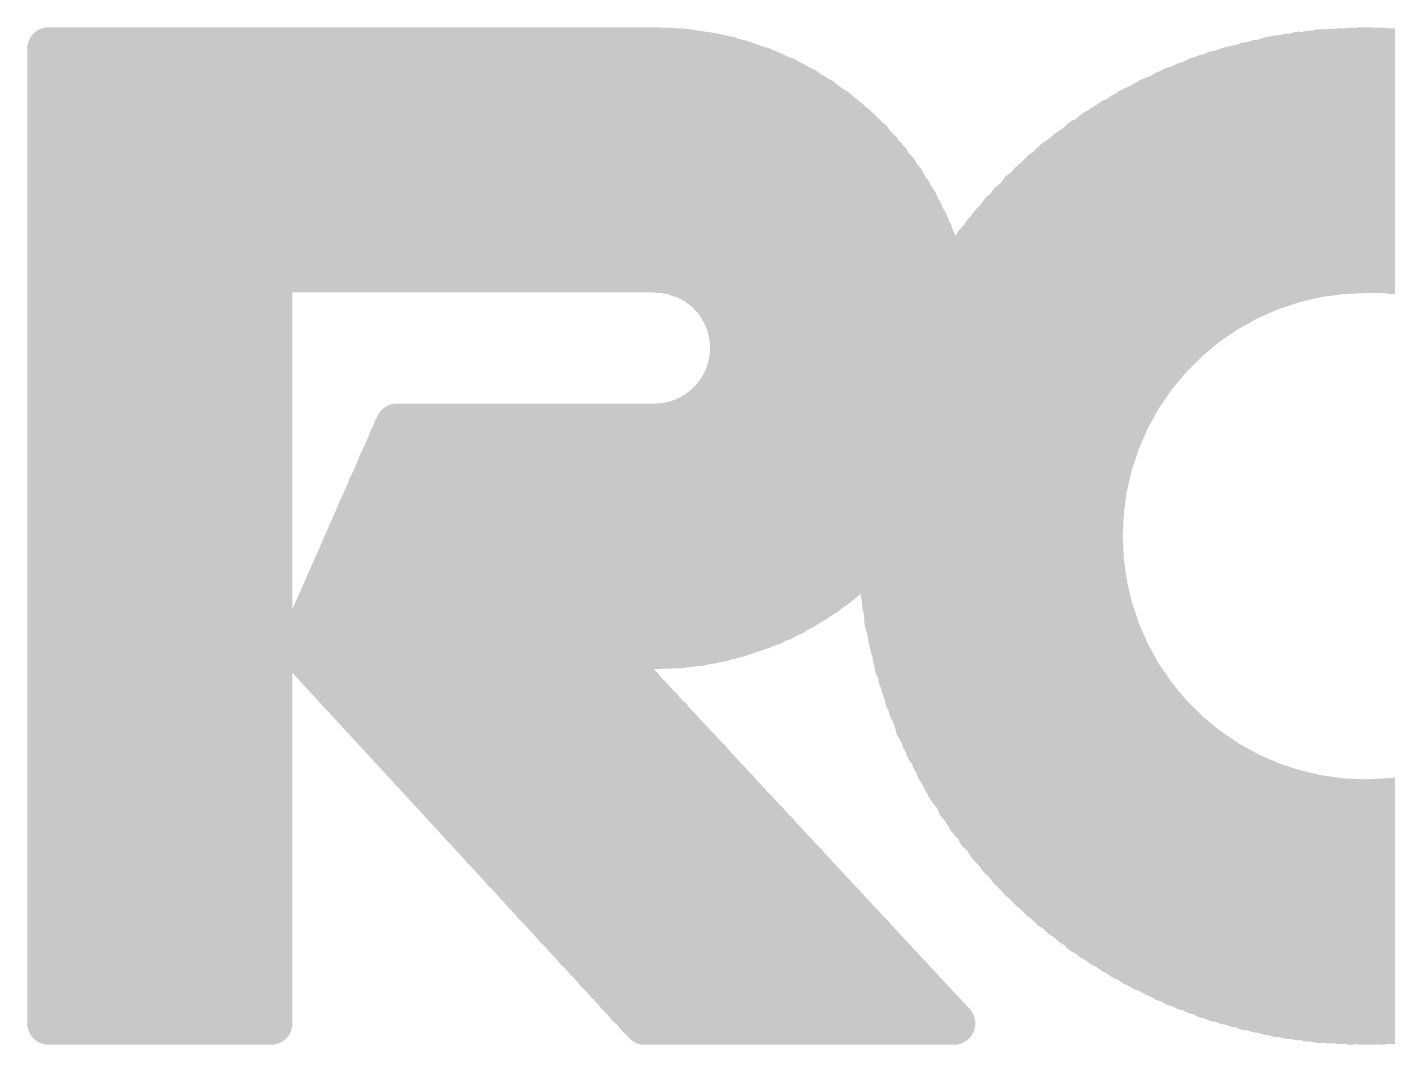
# Model space of a CAD drawing. Extents: x 98.7 to 144.1, y 93.1 to 144.1.
# Drawn here: x 107.484 to 109.077, y 130.409 to 131.601 of the extents above; entities that cross this region are included whole.
import ezdxf

# ---------------------------------------------------------------- set-up
doc = ezdxf.new("R2010")
doc.units = 0
doc.layers.get('0').update_dxf_attribs({"linetype": 'CONTINUOUS'})
doc.layers.add('SILK-TOP_PHO', color=9, linetype='CONTINUOUS')

# ---------------------------------------------------------------- blocks, each defined once
blk = doc.blocks.new('ROUND_117')
at = {"const_width": 0.02502}
blk.add_lwpolyline([(-0.01251, 0, 1), (0.01251, 0, 1)], format="xyb", close=True, dxfattribs=at)

msp = doc.modelspace()

# ---------------------------------------------------------------- linework, layer by layer
at = {"layer": 'SILK-TOP_PHO', "const_width": 0.050038}
for points in [[(107.508548, 131.57581), (108.218224, 131.57581)], [(107.508548, 131.57581), (107.508548, 130.433826)], [(107.508548, 131.565142), (108.304838, 131.565142)], [(107.521248, 131.57581), (107.521248, 130.433826)], [(107.533186, 131.57581), (107.533186, 130.433826)], [(107.545378, 131.57581), (107.545378, 130.433826)], [(107.55757, 131.57581), (107.55757, 130.433826)], [(107.569508, 131.57581), (107.569508, 130.433826)], [(107.5817, 131.57581), (107.5817, 130.433826)], [(107.593892, 131.57581), (107.593892, 130.433826)], [(107.60583, 131.57581), (107.60583, 130.433826)], [(107.618022, 131.57581), (107.618022, 130.433826)], [(107.630214, 131.57581), (107.630214, 130.433826)], [(107.642152, 131.57581), (107.642152, 130.433826)], [(107.654344, 131.57581), (107.654344, 130.433826)], [(107.666282, 131.57581), (107.666282, 130.433826)], [(107.678474, 131.57581), (107.678474, 130.433826)], [(107.690666, 131.57581), (107.690666, 130.433826)], [(107.702604, 131.57581), (107.702604, 130.433826)], [(107.714796, 131.57581), (107.714796, 130.433826)], [(107.726988, 131.57581), (107.726988, 130.433826)], [(107.738926, 131.57581), (107.738926, 130.433826)], [(107.751118, 131.57581), (107.751118, 130.433826)], [(107.76331, 131.57581), (107.76331, 130.433826)], [(107.775248, 131.57581), (107.775248, 131.315206)], [(107.78744, 131.57581), (107.78744, 131.315206)], [(107.799378, 131.57581), (107.799378, 131.315206)], [(107.81157, 131.57581), (107.81157, 131.315206)], [(107.823762, 131.57581), (107.823762, 131.315206)], [(107.8357, 131.57581), (107.8357, 131.315206)], [(107.847892, 131.57581), (107.847892, 131.315206)], [(107.860084, 131.57581), (107.860084, 131.315206)], [(107.872022, 131.57581), (107.872022, 131.315206)], [(107.884214, 131.57581), (107.884214, 131.315206)], [(107.896152, 131.57581), (107.896152, 131.315206)], [(107.908344, 131.57581), (107.908344, 131.315206)], [(107.920536, 131.57581), (107.920536, 131.315206)], [(107.932474, 131.57581), (107.932474, 131.315206)], [(107.944666, 131.57581), (107.944666, 131.315206)], [(107.956858, 131.57581), (107.956858, 131.315206)], [(107.968796, 131.57581), (107.968796, 131.315206)], [(107.980988, 131.57581), (107.980988, 131.315206)], [(107.99318, 131.57581), (107.99318, 131.315206)], [(108.005118, 131.57581), (108.005118, 131.315206)], [(108.01731, 131.57581), (108.01731, 131.315206)], [(108.029248, 131.57581), (108.029248, 131.315206)], [(108.04144, 131.57581), (108.04144, 131.315206)], [(108.053632, 131.57581), (108.053632, 131.315206)], [(108.06557, 131.57581), (108.06557, 131.315206)], [(108.077762, 131.57581), (108.077762, 131.315206)], [(108.089954, 131.57581), (108.089954, 131.315206)], [(108.101892, 131.57581), (108.101892, 131.315206)], [(108.114084, 131.57581), (108.114084, 131.315206)], [(108.126022, 131.57581), (108.126022, 131.315206)], [(108.138214, 131.57581), (108.138214, 131.315206)], [(108.150406, 131.57581), (108.150406, 131.315206)], [(108.162344, 131.57581), (108.162344, 131.315206)], [(108.174536, 131.57581), (108.174536, 131.315206)], [(108.186728, 131.57581), (108.186728, 131.315206)], [(108.198666, 131.57581), (108.198666, 131.315206)], [(108.210858, 131.57581), (108.210858, 131.315206)], [(108.22305, 131.575302), (108.22305, 131.314444)], [(108.234988, 131.575302), (108.234988, 131.313174)], [(108.24718, 131.57454), (108.24718, 131.309618)], [(108.259118, 131.57327), (108.259118, 131.305046)], [(108.27131, 131.571238), (108.27131, 131.29768)], [(108.283502, 131.569206), (108.283502, 131.286758)], [(108.29544, 131.567174), (108.29544, 131.270756)], [(108.307632, 131.563872), (108.307632, 131.235704)], [(108.93679, 131.563872), (108.93679, 131.292854)], [(108.941362, 131.565142), (109.161834, 131.565142)], [(108.948982, 131.566412), (108.948982, 131.29768)], [(108.96092, 131.568444), (108.96092, 131.300982)], [(108.973112, 131.570476), (108.973112, 131.305046)], [(108.98505, 131.571746), (108.98505, 131.307586)], [(108.997242, 131.57327), (108.997242, 131.309618)], [(109.009434, 131.573778), (109.009434, 131.31165)], [(109.021372, 131.57454), (109.021372, 131.313174)], [(109.033564, 131.575302), (109.033564, 131.314444)], [(109.045756, 131.57581), (109.045756, 131.314444)], [(109.057694, 131.575302), (109.057694, 131.314444)], [(109.069886, 131.575302), (109.069886, 131.314444)], [(109.081824, 131.57454), (109.081824, 131.313174)], [(109.094016, 131.573778), (109.094016, 131.31165)], [(107.508548, 131.55295), (108.343192, 131.55295)], [(108.319824, 131.560316), (108.319824, 130.888994)], [(108.331762, 131.556506), (108.331762, 130.893058)], [(108.343954, 131.552442), (108.343954, 130.897122)], [(108.356146, 131.547616), (108.356146, 130.901694)], [(108.876338, 131.548378), (108.876338, 131.260596)], [(108.888276, 131.55168), (108.888276, 131.268724)], [(108.891832, 131.55295), (109.211618, 131.55295)], [(108.900468, 131.554982), (108.900468, 131.275328)], [(108.91266, 131.558284), (108.91266, 131.282186)], [(108.924598, 131.561078), (108.924598, 131.28752)], [(107.508548, 131.541012), (108.371386, 131.541012)], [(108.368084, 131.54152), (108.368084, 130.907028)], [(108.380276, 131.536186), (108.380276, 130.913124)], [(108.840016, 131.534916), (108.840016, 131.23164)], [(108.851954, 131.539488), (108.851954, 131.2418)], [(108.854748, 131.541012), (109.248702, 131.541012)], [(108.864146, 131.544314), (108.864146, 131.25196)], [(107.508548, 131.52882), (108.394246, 131.52882)], [(107.508548, 131.516628), (108.413804, 131.516628)], [(108.392214, 131.529582), (108.392214, 130.919982)], [(108.404406, 131.522216), (108.404406, 130.927348)], [(108.79836, 131.516628), (109.30509, 131.516628)], [(108.803694, 131.51866), (108.803694, 131.190746)], [(108.815886, 131.524756), (108.815886, 131.20624)], [(108.824522, 131.52882), (109.278928, 131.52882)], [(108.827824, 131.53009), (108.827824, 131.219702)], [(107.508548, 131.50469), (108.430568, 131.50469)], [(108.416598, 131.514088), (108.416598, 130.935222)], [(108.428536, 131.505198), (108.428536, 130.944112)], [(108.767372, 131.499864), (108.767372, 131.129024)], [(108.7755, 131.50469), (109.32795, 131.50469)], [(108.779564, 131.506722), (108.779564, 131.153662)], [(108.791502, 131.512818), (108.791502, 131.173982)], [(107.508548, 131.492498), (108.4453, 131.492498)], [(108.440728, 131.4958), (108.440728, 130.95351)], [(108.45292, 131.485894), (108.45292, 130.96367)], [(108.743242, 131.485132), (108.743242, 131.038092)], [(108.754672, 131.492498), (109.348778, 131.492498)], [(108.75518, 131.492498), (108.75518, 131.096766)], [(107.508548, 131.48056), (108.458762, 131.48056)], [(107.508548, 131.468368), (108.471716, 131.468368)], [(108.464858, 131.474464), (108.464858, 130.9751)], [(108.71835, 131.468368), (109.3851, 131.468368)], [(108.718858, 131.46913), (108.718858, 130.539998)], [(108.73105, 131.477004), (108.73105, 130.532124)], [(108.735876, 131.48056), (109.367574, 131.48056)], [(107.508548, 131.456176), (108.482384, 131.456176)], [(108.47705, 131.46151), (108.47705, 130.9878)], [(108.702094, 131.456176), (109.401102, 131.456176)], [(108.70692, 131.459478), (108.70692, 130.549396)], [(107.508548, 131.444238), (108.492544, 131.444238)], [(108.488988, 131.44754), (108.488988, 130.904996)], [(108.68279, 131.440682), (108.68279, 130.568446)], [(108.6866, 131.444238), (109.416596, 131.444238)], [(108.694728, 131.45008), (108.694728, 130.558794)], [(107.508548, 131.432046), (108.501942, 131.432046)], [(108.50118, 131.432046), (108.50118, 130.85191)], [(108.670598, 131.430014), (108.670598, 130.579114)], [(108.67263, 131.432046), (109.43082, 131.432046)], [(107.508548, 131.419854), (108.510578, 131.419854)], [(107.508548, 131.407916), (108.517944, 131.407916)], [(108.513372, 131.41452), (108.513372, 130.813556)], [(108.646468, 131.407154), (108.646468, 130.601974)], [(108.646976, 131.407916), (109.45622, 131.407916)], [(108.658406, 131.418584), (108.658406, 130.590544)], [(108.65993, 131.419854), (109.44352, 131.419854)], [(107.508548, 131.395724), (108.52531, 131.395724)], [(108.52531, 131.394454), (108.52531, 130.78206)], [(108.634276, 131.394454), (108.634276, 130.614674)], [(108.635546, 131.395724), (109.46765, 131.395724)], [(107.508548, 131.383532), (108.531406, 131.383532)], [(108.622084, 131.380992), (108.622084, 130.628136)], [(108.624116, 131.383532), (109.47908, 131.383532)], [(107.508548, 131.371594), (108.537502, 131.371594)], [(107.508548, 131.359402), (108.542836, 131.359402)], [(108.537502, 131.370324), (108.537502, 130.755898)], [(108.60405, 131.359402), (109.4994, 131.359402)], [(108.610146, 131.366768), (108.610146, 130.64236)], [(108.61421, 131.371594), (109.48924, 131.371594)], [(107.508548, 131.347464), (108.547662, 131.347464)], [(108.594652, 131.347464), (109.508798, 131.347464)], [(108.597954, 131.351274), (108.597954, 130.6576)], [(107.508548, 131.335272), (108.551726, 131.335272)], [(108.549694, 131.339844), (108.549694, 130.732276)], [(108.586016, 131.335272), (108.586016, 130.673856)], [(108.586016, 131.335272), (109.517434, 131.335272)], [(107.508548, 131.32308), (108.555536, 131.32308)], [(107.508548, 131.311142), (107.769152, 131.311142)], [(107.769152, 131.315206), (107.769152, 130.433826)], [(107.769152, 131.315206), (108.218224, 131.315206)], [(108.245148, 131.311142), (108.559092, 131.311142)], [(108.56976, 131.311142), (109.002068, 131.311142)], [(108.573824, 131.316984), (108.573824, 130.691382)], [(108.577888, 131.32308), (109.525562, 131.32308)], [(109.101382, 131.311142), (109.53369, 131.311142)], [(107.508548, 131.29895), (107.769152, 131.29895)], [(108.27004, 131.29895), (108.952792, 131.29895)], [(108.561632, 131.298188), (108.561632, 130.71094)], [(107.508548, 131.286758), (107.769152, 131.286758)], [(108.28401, 131.286758), (108.922566, 131.286758)], [(107.508548, 131.27482), (107.769152, 131.27482)], [(107.508548, 131.262628), (107.769152, 131.262628)], [(108.293408, 131.27482), (108.899198, 131.27482)], [(108.300266, 131.262628), (108.878878, 131.262628)], [(107.508548, 131.25069), (107.769152, 131.25069)], [(108.304838, 131.25069), (108.862114, 131.25069)], [(107.508548, 131.238498), (107.769152, 131.238498)], [(108.307632, 131.238498), (108.848144, 131.238498)], [(107.508548, 131.226306), (107.769152, 131.226306)], [(107.508548, 131.214368), (107.769152, 131.214368)], [(108.307632, 131.213606), (108.307632, 130.885692)], [(108.308394, 131.226306), (108.834682, 131.226306)], [(108.308394, 131.214368), (108.823252, 131.214368)], [(107.508548, 131.202176), (107.769152, 131.202176)], [(108.3056, 131.202176), (108.81233, 131.202176)], [(107.508548, 131.189984), (107.769152, 131.189984)], [(108.301536, 131.189984), (108.802932, 131.189984)], [(107.508548, 131.178046), (107.769152, 131.178046)], [(107.508548, 131.165854), (107.769152, 131.165854)], [(108.286804, 131.165854), (108.78693, 131.165854)], [(108.29544, 131.178554), (108.29544, 130.882136)], [(108.29544, 131.178046), (108.794296, 131.178046)], [(107.508548, 131.153662), (107.769152, 131.153662)], [(108.27131, 131.151884), (108.27131, 130.877564)], [(108.273342, 131.153662), (108.779564, 131.153662)], [(108.283502, 131.162552), (108.283502, 130.880104)], [(107.508548, 131.141724), (107.769152, 131.141724)], [(107.916472, 131.134866), (107.80141, 130.8735)], [(107.916472, 131.134866), (108.218224, 131.134866)], [(107.920536, 131.134866), (107.920536, 130.744468)], [(107.932474, 131.134866), (107.932474, 130.731006)], [(107.944666, 131.134866), (107.944666, 130.718306)], [(107.956858, 131.134866), (107.956858, 130.704844)], [(107.968796, 131.134866), (107.968796, 130.69189)], [(107.980988, 131.134866), (107.980988, 130.678682)], [(107.99318, 131.134866), (107.99318, 130.66522)], [(108.005118, 131.134866), (108.005118, 130.652266)], [(108.01731, 131.134866), (108.01731, 130.638804)], [(108.029248, 131.134866), (108.029248, 130.626104)], [(108.04144, 131.134866), (108.04144, 130.612642)], [(108.053632, 131.134866), (108.053632, 130.599942)], [(108.06557, 131.134866), (108.06557, 130.58648)], [(108.077762, 131.134866), (108.077762, 130.573018)], [(108.089954, 131.134866), (108.089954, 130.560318)], [(108.101892, 131.134866), (108.101892, 130.546856)], [(108.114084, 131.134866), (108.114084, 130.534156)], [(108.126022, 131.134866), (108.126022, 130.520694)], [(108.138214, 131.134866), (108.138214, 130.50774)], [(108.150406, 131.134866), (108.150406, 130.494278)], [(108.162344, 131.134866), (108.162344, 130.878072)], [(108.174536, 131.134866), (108.174536, 130.876294)], [(108.186728, 131.134866), (108.186728, 130.87477)], [(108.198666, 131.134866), (108.198666, 130.874262)], [(108.210858, 131.134866), (108.210858, 130.8735)], [(108.22305, 131.134866), (108.22305, 130.874262)], [(108.234988, 131.13639), (108.234988, 130.874262)], [(108.24718, 131.139692), (108.24718, 130.87477)], [(108.252514, 131.141724), (108.773468, 131.141724)], [(108.259118, 131.144264), (108.259118, 130.876294)], [(107.508548, 131.129532), (107.769152, 131.129532)], [(107.508548, 131.117594), (107.769152, 131.117594)], [(107.908344, 131.117594), (107.908344, 130.757168)], [(107.908344, 131.117594), (108.762546, 131.117594)], [(107.913678, 131.129532), (108.768134, 131.129532)], [(107.508548, 131.105402), (107.769152, 131.105402)], [(107.903772, 131.105402), (108.758736, 131.105402)], [(107.508548, 131.09321), (107.769152, 131.09321)], [(107.896152, 131.089908), (107.896152, 130.77063)], [(107.898184, 131.09321), (108.754672, 131.09321)], [(107.508548, 131.081272), (107.769152, 131.081272)], [(107.89285, 131.081272), (108.75137, 131.081272)], [(107.508548, 131.06908), (107.769152, 131.06908)], [(107.508548, 131.056888), (107.769152, 131.056888)], [(107.882182, 131.056888), (108.745782, 131.056888)], [(107.884214, 131.062476), (107.884214, 130.78333)], [(107.887516, 131.06908), (108.748576, 131.06908)], [(107.508548, 131.04495), (107.769152, 131.04495)], [(107.876848, 131.04495), (108.744512, 131.04495)], [(107.508548, 131.032758), (107.769152, 131.032758)], [(107.871514, 131.032758), (108.743242, 131.032758)], [(107.872022, 131.03479), (107.872022, 130.796792)], [(107.508548, 131.020566), (107.769152, 131.020566)], [(107.508548, 131.008628), (107.769152, 131.008628)], [(107.860084, 131.007358), (107.860084, 130.810254)], [(107.860592, 131.008628), (108.741718, 131.008628)], [(107.865926, 131.020566), (108.741718, 131.020566)], [(107.508548, 130.996436), (107.769152, 130.996436)], [(107.855258, 130.996436), (108.741718, 130.996436)], [(107.508548, 130.984498), (107.769152, 130.984498)], [(107.847892, 130.97891), (107.847892, 130.822954)], [(107.850686, 130.984498), (108.473748, 130.984498)], [(108.481114, 130.984498), (108.74248, 130.984498)], [(107.508548, 130.972306), (107.769152, 130.972306)], [(107.508548, 130.960114), (107.769152, 130.960114)], [(107.839764, 130.960114), (108.448856, 130.960114)], [(107.845098, 130.972306), (108.462318, 130.972306)], [(108.481622, 130.972306), (108.743242, 130.972306)], [(108.482384, 130.960114), (108.745274, 130.960114)], [(108.743242, 130.971544), (108.743242, 130.523996)], [(107.508548, 130.948176), (107.769152, 130.948176)], [(107.83443, 130.948176), (108.43387, 130.948176)], [(107.8357, 130.951478), (107.8357, 130.836416)], [(108.483654, 130.948176), (108.747306, 130.948176)], [(107.508548, 130.935984), (107.769152, 130.935984)], [(107.829096, 130.935984), (108.417868, 130.935984)], [(108.485178, 130.935984), (108.749338, 130.935984)], [(107.508548, 130.923792), (107.769152, 130.923792)], [(107.508548, 130.911854), (107.769152, 130.911854)], [(107.818174, 130.911854), (108.376974, 130.911854)], [(107.823762, 130.923792), (107.823762, 130.84937)], [(107.823762, 130.923792), (108.39831, 130.923792)], [(108.486448, 130.923792), (108.75264, 130.923792)], [(108.48848, 130.911854), (108.755942, 130.911854)], [(108.75518, 130.913124), (108.75518, 130.51663)], [(107.508548, 130.899662), (107.769152, 130.899662)], [(107.81157, 130.89636), (107.81157, 130.862832)], [(107.81284, 130.899662), (108.35005, 130.899662)], [(108.490512, 130.899662), (108.760006, 130.899662)], [(107.508548, 130.887724), (107.769152, 130.887724)], [(107.807506, 130.887724), (108.314998, 130.887724)], [(108.15447, 130.879596), (108.568998, 130.433826)], [(108.493052, 130.887724), (108.764578, 130.887724)], [(108.767372, 130.880104), (108.767372, 130.509264)], [(107.508548, 130.875532), (107.769152, 130.875532)], [(107.508548, 130.86334), (107.769152, 130.86334)], [(107.80141, 130.8735), (108.206794, 130.433826)], [(107.802934, 130.875532), (108.159042, 130.875532)], [(107.81157, 130.86334), (108.16971, 130.86334)], [(108.162344, 130.870706), (108.162344, 130.481578)], [(108.185204, 130.875532), (108.24972, 130.875532)], [(108.495846, 130.875532), (108.770166, 130.875532)], [(108.49864, 130.86334), (108.776008, 130.86334)], [(107.508548, 130.851402), (107.769152, 130.851402)], [(107.822238, 130.851402), (108.18114, 130.851402)], [(108.174536, 130.858006), (108.174536, 130.468116)], [(108.501942, 130.851402), (108.782104, 130.851402)], [(108.779564, 130.855974), (108.779564, 130.502406)], [(107.508548, 130.83921), (107.769152, 130.83921)], [(107.833668, 130.83921), (108.19257, 130.83921)], [(108.186728, 130.844544), (108.186728, 130.454654)], [(108.198666, 130.831844), (108.198666, 130.441954)], [(108.505244, 130.83921), (108.78947, 130.83921)], [(108.791502, 130.835908), (108.791502, 130.49631)], [(107.508548, 130.827018), (107.769152, 130.827018)], [(107.508548, 130.81508), (107.769152, 130.81508)], [(107.845098, 130.827018), (108.204, 130.827018)], [(107.85602, 130.81508), (108.214922, 130.81508)], [(108.210858, 130.819144), (108.210858, 130.433826)], [(108.509308, 130.827018), (108.797598, 130.827018)], [(108.513372, 130.81508), (108.806996, 130.81508)], [(108.803694, 130.818382), (108.803694, 130.490468)], [(107.508548, 130.802888), (107.769152, 130.802888)], [(107.86745, 130.802888), (108.226352, 130.802888)], [(108.22305, 130.805682), (108.22305, 130.433826)], [(108.517436, 130.802888), (108.816394, 130.802888)], [(108.815886, 130.802888), (108.815886, 130.484372)], [(107.508548, 130.790696), (107.769152, 130.790696)], [(107.878118, 130.790696), (108.237782, 130.790696)], [(108.234988, 130.792728), (108.234988, 130.433826)], [(108.52277, 130.790696), (108.827824, 130.790696)], [(108.827824, 130.790188), (108.827824, 130.479038)], [(107.508548, 130.778758), (107.769152, 130.778758)], [(107.889548, 130.778758), (108.24845, 130.778758)], [(108.24718, 130.780028), (108.24718, 130.433826)], [(108.527342, 130.778758), (108.840016, 130.778758)], [(108.840016, 130.777996), (108.840016, 130.474212)], [(108.851954, 130.767328), (108.851954, 130.46964)], [(107.508548, 130.766566), (107.769152, 130.766566)], [(107.508548, 130.754628), (107.769152, 130.754628)], [(107.900216, 130.766566), (108.25988, 130.766566)], [(107.911646, 130.754628), (108.27131, 130.754628)], [(108.259118, 130.766566), (108.259118, 130.433826)], [(108.27131, 130.753866), (108.27131, 130.433826)], [(108.532676, 130.766566), (108.853478, 130.766566)], [(108.538772, 130.754628), (108.868972, 130.754628)], [(108.864146, 130.75793), (108.864146, 130.464814)], [(107.508548, 130.742436), (107.769152, 130.742436)], [(107.923076, 130.742436), (108.28274, 130.742436)], [(108.283502, 130.740404), (108.283502, 130.433826)], [(108.544868, 130.742436), (108.887006, 130.742436)], [(108.876338, 130.74904), (108.876338, 130.46075)], [(108.888276, 130.741166), (108.888276, 130.457448)], [(107.508548, 130.730244), (107.769152, 130.730244)], [(107.933998, 130.730244), (108.293408, 130.730244)], [(108.29544, 130.727704), (108.29544, 130.433826)], [(108.550964, 130.730244), (108.907834, 130.730244)], [(108.900468, 130.7338), (108.900468, 130.454146)], [(108.91266, 130.727704), (108.91266, 130.45059)], [(108.924598, 130.721608), (108.924598, 130.44805)], [(107.508548, 130.718306), (107.769152, 130.718306)], [(107.508548, 130.706114), (107.769152, 130.706114)], [(107.945428, 130.718306), (108.304838, 130.718306)], [(107.956096, 130.706114), (108.316268, 130.706114)], [(108.307632, 130.71475), (108.307632, 130.433826)], [(108.557568, 130.718306), (108.933996, 130.718306)], [(108.564934, 130.706114), (108.969048, 130.706114)], [(108.93679, 130.716782), (108.93679, 130.445256)], [(108.948982, 130.71221), (108.948982, 130.442716)], [(108.96092, 130.708146), (108.96092, 130.440684)], [(108.973112, 130.704844), (108.973112, 130.43916)], [(107.508548, 130.693922), (107.769152, 130.693922)], [(107.967526, 130.693922), (108.32719, 130.693922)], [(108.319824, 130.701542), (108.319824, 130.433826)], [(108.331762, 130.688588), (108.331762, 130.433826)], [(108.573062, 130.693922), (109.530896, 130.693922)], [(108.98505, 130.70205), (108.98505, 130.437382)], [(108.997242, 130.69951), (108.997242, 130.435858)], [(109.009434, 130.697478), (109.009434, 130.43535)], [(109.021372, 130.695954), (109.021372, 130.434588)], [(109.033564, 130.695446), (109.033564, 130.433826)], [(109.045756, 130.694684), (109.045756, 130.433826)], [(109.057694, 130.694684), (109.057694, 130.433826)], [(109.069886, 130.695446), (109.069886, 130.433826)], [(109.081824, 130.695954), (109.081824, 130.434588)], [(109.094016, 130.697478), (109.094016, 130.43535)], [(107.508548, 130.681984), (107.769152, 130.681984)], [(107.978194, 130.681984), (108.33862, 130.681984)], [(108.343954, 130.675888), (108.343954, 130.433826)], [(108.58119, 130.681984), (109.522768, 130.681984)], [(107.508548, 130.669792), (107.769152, 130.669792)], [(107.508548, 130.6576), (107.769152, 130.6576)], [(107.989624, 130.669792), (108.35005, 130.669792)], [(108.000546, 130.6576), (108.36148, 130.6576)], [(108.356146, 130.662426), (108.356146, 130.433826)], [(108.589318, 130.669792), (109.514132, 130.669792)], [(108.598716, 130.6576), (109.505496, 130.6576)], [(107.508548, 130.645662), (107.769152, 130.645662)], [(108.011976, 130.645662), (108.372148, 130.645662)], [(108.368084, 130.649726), (108.368084, 130.433826)], [(108.608114, 130.645662), (109.495336, 130.645662)], [(107.508548, 130.63347), (107.769152, 130.63347)], [(108.023406, 130.63347), (108.383578, 130.63347)], [(108.380276, 130.636264), (108.380276, 130.433826)], [(108.392214, 130.623564), (108.392214, 130.433826)], [(108.618274, 130.63347), (109.485176, 130.63347)], [(107.508548, 130.621532), (107.769152, 130.621532)], [(107.508548, 130.60934), (107.769152, 130.60934)], [(108.034074, 130.621532), (108.395008, 130.621532)], [(108.045504, 130.60934), (108.405676, 130.60934)], [(108.404406, 130.61061), (108.404406, 130.433826)], [(108.628942, 130.621532), (109.47527, 130.621532)], [(108.63961, 130.60934), (109.46384, 130.60934)], [(107.508548, 130.597148), (107.769152, 130.597148)], [(108.056172, 130.597148), (108.417106, 130.597148)], [(108.416598, 130.597148), (108.416598, 130.433826)], [(108.651802, 130.597148), (109.451648, 130.597148)], [(107.508548, 130.58521), (107.769152, 130.58521)], [(108.067602, 130.58521), (108.428536, 130.58521)], [(108.428536, 130.584448), (108.428536, 130.433826)], [(108.664502, 130.58521), (109.438948, 130.58521)], [(107.508548, 130.573018), (107.769152, 130.573018)], [(107.508548, 130.560826), (107.769152, 130.560826)], [(108.078524, 130.573018), (108.439966, 130.573018)], [(108.089954, 130.560826), (108.450888, 130.560826)], [(108.440728, 130.570986), (108.440728, 130.433826)], [(108.677964, 130.573018), (109.425486, 130.573018)], [(108.692696, 130.560826), (109.4105, 130.560826)], [(107.508548, 130.548888), (107.769152, 130.548888)], [(108.101384, 130.548888), (108.462318, 130.548888)], [(108.45292, 130.558286), (108.45292, 130.433826)], [(108.464858, 130.545586), (108.464858, 130.433826)], [(108.70819, 130.548888), (109.39526, 130.548888)], [(107.508548, 130.536696), (107.769152, 130.536696)], [(108.112052, 130.536696), (108.473748, 130.536696)], [(108.47705, 130.532124), (108.47705, 130.433826)], [(108.724954, 130.536696), (109.378242, 130.536696)], [(107.508548, 130.524758), (107.769152, 130.524758)], [(107.508548, 130.512566), (107.769152, 130.512566)], [(108.123482, 130.524758), (108.484416, 130.524758)], [(108.13415, 130.512566), (108.495846, 130.512566)], [(108.488988, 130.51917), (108.488988, 130.433826)], [(108.743242, 130.524758), (109.36097, 130.524758)], [(108.762546, 130.512566), (109.34065, 130.512566)], [(107.508548, 130.500374), (107.769152, 130.500374)], [(108.14558, 130.500374), (108.507276, 130.500374)], [(108.50118, 130.50647), (108.50118, 130.433826)], [(108.784136, 130.500374), (109.319314, 130.500374)], [(107.508548, 130.488436), (107.769152, 130.488436)], [(108.156502, 130.488436), (108.518706, 130.488436)], [(108.513372, 130.493008), (108.513372, 130.433826)], [(108.52531, 130.480308), (108.52531, 130.433826)], [(108.808266, 130.488436), (109.29493, 130.488436)], [(107.508548, 130.476244), (107.769152, 130.476244)], [(107.508548, 130.464052), (107.769152, 130.464052)], [(108.167932, 130.476244), (108.529374, 130.476244)], [(108.1786, 130.464052), (108.540804, 130.464052)], [(108.537502, 130.466846), (108.537502, 130.433826)], [(108.835952, 130.476244), (109.267498, 130.476244)], [(108.86821, 130.464052), (109.23524, 130.464052)], [(107.508548, 130.452114), (107.769152, 130.452114)], [(108.19003, 130.452114), (108.552234, 130.452114)], [(108.549694, 130.454146), (108.549694, 130.433826)], [(108.909104, 130.452114), (109.194092, 130.452114)], [(107.508548, 130.439922), (107.769152, 130.439922)], [(107.508548, 130.433826), (107.769152, 130.433826)], [(108.20146, 130.439922), (108.563156, 130.439922)], [(108.206794, 130.433826), (108.568998, 130.433826)], [(108.561632, 130.441192), (108.561632, 130.433826)], [(108.969048, 130.439922), (109.134402, 130.439922)]]:
    msp.add_lwpolyline(points, dxfattribs=at)
for points in [[(108.561632, 131.29768, 0.3540372), (108.21797, 131.57581)], [(109.051598, 131.575556, 0.2637327), (108.561886, 131.29768)], [(109.557058, 131.270248, 0.2787663), (109.051344, 131.57581)], [(108.308394, 131.225036, 0.4142136), (108.218224, 131.315206)], [(109.051598, 131.314444, 0.4151758), (108.741718, 131.004564)], [(109.36224, 131.004564, 0.4142136), (109.051598, 131.315206)], [(108.218224, 131.134866, 0.412569), (108.308394, 131.225036)], [(108.217716, 130.873754, 0.2139293), (108.48076, 130.991696)], [(108.481114, 130.991864, 0.4075796), (109.051598, 130.433826)], [(108.741718, 131.004564, 0.4142136), (109.051598, 130.694684)], [(109.051598, 130.694684, 0.4123005), (109.361478, 131.004564)], [(108.154724, 130.879342, 0.0452841), (108.218224, 130.87358)], [(109.052106, 130.433826, 0.2778711), (109.557312, 130.739388)]]:
    msp.add_lwpolyline(points, format="xyb", dxfattribs=at)

# ---------------------------------------------------------------- block references
at = {"layer": 'SILK-TOP_PHO'}
for p in [(107.508548, 131.57581), (107.508548, 131.57581), (107.508548, 131.565142), (107.521248, 131.57581), (107.533186, 131.57581), (107.545378, 131.57581), (107.55757, 131.57581), (107.569508, 131.57581), (107.5817, 131.57581), (107.593892, 131.57581), (107.60583, 131.57581), (107.618022, 131.57581), (107.630214, 131.57581), (107.642152, 131.57581), (107.654344, 131.57581), (107.666282, 131.57581), (107.678474, 131.57581), (107.690666, 131.57581), (107.702604, 131.57581), (107.714796, 131.57581), (107.726988, 131.57581), (107.738926, 131.57581), (107.751118, 131.57581), (107.76331, 131.57581), (107.775248, 131.57581), (107.78744, 131.57581), (107.799378, 131.57581), (107.81157, 131.57581), (107.823762, 131.57581), (107.8357, 131.57581), (107.847892, 131.57581), (107.860084, 131.57581), (107.872022, 131.57581), (107.884214, 131.57581), (107.896152, 131.57581), (107.908344, 131.57581), (107.920536, 131.57581), (107.932474, 131.57581), (107.944666, 131.57581), (107.956858, 131.57581), (107.968796, 131.57581), (107.980988, 131.57581), (107.99318, 131.57581), (108.005118, 131.57581), (108.01731, 131.57581), (108.029248, 131.57581), (108.04144, 131.57581), (108.053632, 131.57581), (108.06557, 131.57581), (108.077762, 131.57581), (108.089954, 131.57581), (108.101892, 131.57581), (108.114084, 131.57581), (108.126022, 131.57581), (108.138214, 131.57581), (108.150406, 131.57581), (108.162344, 131.57581), (108.174536, 131.57581), (108.186728, 131.57581), (108.198666, 131.57581), (108.210858, 131.57581), (108.21797, 131.57581), (108.218224, 131.57581), (108.218224, 131.57581), (108.22305, 131.575302), (108.234988, 131.575302), (108.24718, 131.57454), (108.259118, 131.57327), (108.27131, 131.571238), (108.283502, 131.569206), (108.29544, 131.567174), (108.304838, 131.565142), (108.307632, 131.563872), (108.93679, 131.563872), (108.941362, 131.565142), (108.948982, 131.566412), (108.96092, 131.568444), (108.973112, 131.570476), (108.98505, 131.571746), (108.997242, 131.57327), (109.009434, 131.573778), (109.021372, 131.57454), (109.033564, 131.575302), (109.045756, 131.57581), (109.051344, 131.57581), (109.051598, 131.57581), (109.051598, 131.575556), (109.057694, 131.575302), (109.069886, 131.575302), (109.081824, 131.57454), (109.094016, 131.573778), (107.508548, 131.55295), (108.319824, 131.560316), (108.331762, 131.556506), (108.343192, 131.55295), (108.343954, 131.552442), (108.356146, 131.547616), (108.876338, 131.548378), (108.888276, 131.55168), (108.891832, 131.55295), (108.900468, 131.554982), (108.91266, 131.558284), (108.924598, 131.561078), (107.508548, 131.541012), (108.368084, 131.54152), (108.371386, 131.541012), (108.380276, 131.536186), (108.840016, 131.534916), (108.851954, 131.539488), (108.854748, 131.541012), (108.864146, 131.544314), (107.508548, 131.52882), (107.508548, 131.516628), (108.392214, 131.529582), (108.394246, 131.52882), (108.404406, 131.522216), (108.413804, 131.516628), (108.79836, 131.516628), (108.803694, 131.51866), (108.815886, 131.524756), (108.824522, 131.52882), (108.827824, 131.53009), (107.508548, 131.50469), (108.416598, 131.514088), (108.428536, 131.505198), (108.430568, 131.50469), (108.767372, 131.499864), (108.7755, 131.50469), (108.779564, 131.506722), (108.791502, 131.512818), (107.508548, 131.492498), (108.440728, 131.4958), (108.4453, 131.492498), (108.45292, 131.485894), (108.743242, 131.485132), (108.754672, 131.492498), (108.75518, 131.492498), (107.508548, 131.48056), (107.508548, 131.468368), (108.458762, 131.48056), (108.464858, 131.474464), (108.471716, 131.468368), (108.71835, 131.468368), (108.718858, 131.46913), (108.73105, 131.477004), (108.735876, 131.48056), (107.508548, 131.456176), (108.47705, 131.46151), (108.482384, 131.456176), (108.702094, 131.456176), (108.70692, 131.459478), (107.508548, 131.444238), (108.488988, 131.44754), (108.492544, 131.444238), (108.68279, 131.440682), (108.6866, 131.444238), (108.694728, 131.45008), (107.508548, 131.432046), (108.50118, 131.432046), (108.501942, 131.432046), (108.670598, 131.430014), (108.67263, 131.432046), (107.508548, 131.419854), (107.508548, 131.407916), (108.510578, 131.419854), (108.513372, 131.41452), (108.517944, 131.407916), (108.646468, 131.407154), (108.646976, 131.407916), (108.658406, 131.418584), (108.65993, 131.419854), (107.508548, 131.395724), (108.52531, 131.395724), (108.52531, 131.394454), (108.634276, 131.394454), (108.635546, 131.395724), (107.508548, 131.383532), (108.531406, 131.383532), (108.622084, 131.380992), (108.624116, 131.383532), (107.508548, 131.371594), (107.508548, 131.359402), (108.537502, 131.371594), (108.537502, 131.370324), (108.542836, 131.359402), (108.60405, 131.359402), (108.610146, 131.366768), (108.61421, 131.371594), (107.508548, 131.347464), (108.547662, 131.347464), (108.594652, 131.347464), (108.597954, 131.351274), (107.508548, 131.335272), (108.549694, 131.339844), (108.551726, 131.335272), (108.586016, 131.335272), (108.586016, 131.335272), (107.508548, 131.32308), (107.508548, 131.311142), (107.769152, 131.315206), (107.769152, 131.315206), (107.769152, 131.311142), (107.775248, 131.315206), (107.78744, 131.315206), (107.799378, 131.315206), (107.81157, 131.315206), (107.823762, 131.315206), (107.8357, 131.315206), (107.847892, 131.315206), (107.860084, 131.315206), (107.872022, 131.315206), (107.884214, 131.315206), (107.896152, 131.315206), (107.908344, 131.315206), (107.920536, 131.315206), (107.932474, 131.315206), (107.944666, 131.315206), (107.956858, 131.315206), (107.968796, 131.315206), (107.980988, 131.315206), (107.99318, 131.315206), (108.005118, 131.315206), (108.01731, 131.315206), (108.029248, 131.315206), (108.04144, 131.315206), (108.053632, 131.315206), (108.06557, 131.315206), (108.077762, 131.315206), (108.089954, 131.315206), (108.101892, 131.315206), (108.114084, 131.315206), (108.126022, 131.315206), (108.138214, 131.315206), (108.150406, 131.315206), (108.162344, 131.315206), (108.174536, 131.315206), (108.186728, 131.315206), (108.198666, 131.315206), (108.210858, 131.315206), (108.218224, 131.315206), (108.218224, 131.315206), (108.218224, 131.315206), (108.22305, 131.314444), (108.234988, 131.313174), (108.245148, 131.311142), (108.24718, 131.309618), (108.555536, 131.32308), (108.559092, 131.311142), (108.56976, 131.311142), (108.573824, 131.316984), (108.577888, 131.32308), (108.997242, 131.309618), (109.002068, 131.311142), (109.009434, 131.31165), (109.021372, 131.313174), (109.033564, 131.314444), (109.045756, 131.314444), (109.051598, 131.315206), (109.051598, 131.315206), (109.051598, 131.314444), (109.057694, 131.314444), (109.069886, 131.314444), (109.081824, 131.313174), (109.094016, 131.31165), (109.101382, 131.311142), (107.508548, 131.29895), (107.769152, 131.29895), (108.259118, 131.305046), (108.27004, 131.29895), (108.27131, 131.29768), (108.561632, 131.298188), (108.561632, 131.29768), (108.561632, 131.29768), (108.561886, 131.29768), (108.93679, 131.292854), (108.948982, 131.29768), (108.952792, 131.29895), (108.96092, 131.300982), (108.973112, 131.305046), (108.98505, 131.307586), (107.508548, 131.286758), (107.769152, 131.286758), (108.283502, 131.286758), (108.28401, 131.286758), (108.91266, 131.282186), (108.922566, 131.286758), (108.924598, 131.28752), (107.508548, 131.27482), (107.508548, 131.262628), (107.769152, 131.27482), (107.769152, 131.262628), (108.293408, 131.27482), (108.29544, 131.270756), (108.300266, 131.262628), (108.878878, 131.262628), (108.888276, 131.268724), (108.899198, 131.27482), (108.900468, 131.275328), (107.508548, 131.25069), (107.769152, 131.25069), (108.304838, 131.25069), (108.862114, 131.25069), (108.864146, 131.25196), (108.876338, 131.260596), (107.508548, 131.238498), (107.769152, 131.238498), (108.307632, 131.238498), (108.307632, 131.235704), (108.840016, 131.23164), (108.848144, 131.238498), (108.851954, 131.2418), (107.508548, 131.226306), (107.508548, 131.214368), (107.769152, 131.226306), (107.769152, 131.214368), (108.307632, 131.213606), (108.308394, 131.226306), (108.308394, 131.225036), (108.308394, 131.225036), (108.308394, 131.225036), (108.308394, 131.214368), (108.823252, 131.214368), (108.827824, 131.219702), (108.834682, 131.226306), (107.508548, 131.202176), (107.769152, 131.202176), (108.3056, 131.202176), (108.81233, 131.202176), (108.815886, 131.20624), (107.508548, 131.189984), (107.769152, 131.189984), (108.301536, 131.189984), (108.802932, 131.189984), (108.803694, 131.190746), (107.508548, 131.178046), (107.508548, 131.165854), (107.769152, 131.178046), (107.769152, 131.165854), (108.286804, 131.165854), (108.29544, 131.178554), (108.29544, 131.178046), (108.78693, 131.165854), (108.791502, 131.173982), (108.794296, 131.178046), (107.508548, 131.153662), (107.769152, 131.153662), (108.27131, 131.151884), (108.273342, 131.153662), (108.283502, 131.162552), (108.779564, 131.153662), (108.779564, 131.153662), (107.508548, 131.141724), (107.769152, 131.141724), (107.916472, 131.134866), (107.916472, 131.134866), (107.920536, 131.134866), (107.932474, 131.134866), (107.944666, 131.134866), (107.956858, 131.134866), (107.968796, 131.134866), (107.980988, 131.134866), (107.99318, 131.134866), (108.005118, 131.134866), (108.01731, 131.134866), (108.029248, 131.134866), (108.04144, 131.134866), (108.053632, 131.134866), (108.06557, 131.134866), (108.077762, 131.134866), (108.089954, 131.134866), (108.101892, 131.134866), (108.114084, 131.134866), (108.126022, 131.134866), (108.138214, 131.134866), (108.150406, 131.134866), (108.162344, 131.134866), (108.174536, 131.134866), (108.186728, 131.134866), (108.198666, 131.134866), (108.210858, 131.134866), (108.218224, 131.134866), (108.218224, 131.134866), (108.22305, 131.134866), (108.234988, 131.13639), (108.24718, 131.139692), (108.252514, 131.141724), (108.259118, 131.144264), (108.773468, 131.141724), (107.508548, 131.129532), (107.508548, 131.117594), (107.769152, 131.129532), (107.769152, 131.117594), (107.908344, 131.117594), (107.908344, 131.117594), (107.913678, 131.129532), (108.762546, 131.117594), (108.767372, 131.129024), (108.768134, 131.129532), (107.508548, 131.105402), (107.769152, 131.105402), (107.903772, 131.105402), (108.758736, 131.105402), (107.508548, 131.09321), (107.769152, 131.09321), (107.896152, 131.089908), (107.898184, 131.09321), (108.754672, 131.09321), (108.75518, 131.096766), (107.508548, 131.081272), (107.769152, 131.081272), (107.89285, 131.081272), (108.75137, 131.081272), (107.508548, 131.06908), (107.508548, 131.056888), (107.769152, 131.06908), (107.769152, 131.056888), (107.882182, 131.056888), (107.884214, 131.062476), (107.887516, 131.06908), (108.745782, 131.056888), (108.748576, 131.06908), (107.508548, 131.04495), (107.769152, 131.04495), (107.876848, 131.04495), (108.743242, 131.038092), (108.744512, 131.04495), (107.508548, 131.032758), (107.769152, 131.032758), (107.871514, 131.032758), (107.872022, 131.03479), (108.743242, 131.032758), (107.508548, 131.020566), (107.508548, 131.008628), (107.769152, 131.020566), (107.769152, 131.008628), (107.860084, 131.007358), (107.860592, 131.008628), (107.865926, 131.020566), (108.741718, 131.020566), (108.741718, 131.008628), (107.508548, 130.996436), (107.769152, 130.996436), (107.855258, 130.996436), (108.48076, 130.991696), (108.481114, 130.991864), (108.481114, 130.991864), (108.741718, 131.004564), (108.741718, 131.004564), (108.741718, 131.004564), (108.741718, 130.996436), (107.508548, 130.984498), (107.769152, 130.984498), (107.847892, 130.97891), (107.850686, 130.984498), (108.464858, 130.9751), (108.473748, 130.984498), (108.47705, 130.9878), (108.481114, 130.984498), (108.74248, 130.984498), (107.508548, 130.972306), (107.508548, 130.960114), (107.769152, 130.972306), (107.769152, 130.960114), (107.839764, 130.960114), (107.845098, 130.972306), (108.448856, 130.960114), (108.45292, 130.96367), (108.462318, 130.972306), (108.481622, 130.972306), (108.482384, 130.960114), (108.743242, 130.972306), (108.743242, 130.971544), (108.745274, 130.960114), (107.508548, 130.948176), (107.769152, 130.948176), (107.83443, 130.948176), (107.8357, 130.951478), (108.428536, 130.944112), (108.43387, 130.948176), (108.440728, 130.95351), (108.483654, 130.948176), (108.747306, 130.948176), (107.508548, 130.935984), (107.769152, 130.935984), (107.829096, 130.935984), (108.404406, 130.927348), (108.416598, 130.935222), (108.417868, 130.935984), (108.485178, 130.935984), (108.749338, 130.935984), (107.508548, 130.923792), (107.508548, 130.911854), (107.769152, 130.923792), (107.769152, 130.911854), (107.818174, 130.911854), (107.823762, 130.923792), (107.823762, 130.923792), (108.376974, 130.911854), (108.380276, 130.913124), (108.392214, 130.919982), (108.39831, 130.923792), (108.486448, 130.923792), (108.48848, 130.911854), (108.75264, 130.923792), (108.75518, 130.913124), (108.755942, 130.911854), (107.508548, 130.899662), (107.769152, 130.899662), (107.81157, 130.89636), (107.81284, 130.899662), (108.343954, 130.897122), (108.35005, 130.899662), (108.356146, 130.901694), (108.368084, 130.907028), (108.488988, 130.904996), (108.490512, 130.899662), (108.760006, 130.899662), (107.508548, 130.887724), (107.769152, 130.887724), (107.807506, 130.887724), (108.15447, 130.879596), (108.154724, 130.879342), (108.283502, 130.880104), (108.29544, 130.882136), (108.307632, 130.885692), (108.314998, 130.887724), (108.319824, 130.888994), (108.331762, 130.893058), (108.493052, 130.887724), (108.764578, 130.887724), (108.767372, 130.880104), (107.508548, 130.875532), (107.508548, 130.86334), (107.769152, 130.875532), (107.769152, 130.86334), (107.80141, 130.8735), (107.802934, 130.875532), (107.81157, 130.86334), (107.81157, 130.862832), (108.159042, 130.875532), (108.162344, 130.878072), (108.162344, 130.870706), (108.16971, 130.86334), (108.174536, 130.876294), (108.185204, 130.875532), (108.186728, 130.87477), (108.198666, 130.874262), (108.210858, 130.8735), (108.217716, 130.873754), (108.218224, 130.87358), (108.218224, 130.8735), (108.22305, 130.874262), (108.234988, 130.874262), (108.24718, 130.87477), (108.24972, 130.875532), (108.259118, 130.876294), (108.27131, 130.877564), (108.495846, 130.875532), (108.49864, 130.86334), (108.770166, 130.875532), (108.776008, 130.86334), (107.508548, 130.851402), (107.769152, 130.851402), (107.822238, 130.851402), (107.823762, 130.84937), (108.174536, 130.858006), (108.18114, 130.851402), (108.50118, 130.85191), (108.501942, 130.851402), (108.779564, 130.855974), (108.782104, 130.851402), (107.508548, 130.83921), (107.769152, 130.83921), (107.833668, 130.83921), (107.8357, 130.836416), (108.186728, 130.844544), (108.19257, 130.83921), (108.198666, 130.831844), (108.505244, 130.83921), (108.78947, 130.83921), (108.791502, 130.835908), (107.508548, 130.827018), (107.508548, 130.81508), (107.769152, 130.827018), (107.769152, 130.81508), (107.845098, 130.827018), (107.847892, 130.822954), (107.85602, 130.81508), (108.204, 130.827018), (108.210858, 130.819144), (108.214922, 130.81508), (108.509308, 130.827018), (108.513372, 130.81508), (108.797598, 130.827018), (108.803694, 130.818382), (108.806996, 130.81508), (107.508548, 130.802888), (107.769152, 130.802888), (107.860084, 130.810254), (107.86745, 130.802888), (108.22305, 130.805682), (108.226352, 130.802888), (108.513372, 130.813556), (108.517436, 130.802888), (108.815886, 130.802888), (108.816394, 130.802888), (107.508548, 130.790696), (107.769152, 130.790696), (107.872022, 130.796792), (107.878118, 130.790696), (107.884214, 130.78333), (108.234988, 130.792728), (108.237782, 130.790696), (108.52277, 130.790696), (108.827824, 130.790696), (108.827824, 130.790188), (107.508548, 130.778758), (107.769152, 130.778758), (107.889548, 130.778758), (107.896152, 130.77063), (108.24718, 130.780028), (108.24845, 130.778758), (108.52531, 130.78206), (108.527342, 130.778758), (108.840016, 130.778758), (108.840016, 130.777996), (108.851954, 130.767328), (107.508548, 130.766566), (107.508548, 130.754628), (107.769152, 130.766566), (107.769152, 130.754628), (107.900216, 130.766566), (107.908344, 130.757168), (107.911646, 130.754628), (108.259118, 130.766566), (108.25988, 130.766566), (108.27131, 130.754628), (108.27131, 130.753866), (108.532676, 130.766566), (108.537502, 130.755898), (108.538772, 130.754628), (108.853478, 130.766566), (108.864146, 130.75793), (108.868972, 130.754628), (107.508548, 130.742436), (107.769152, 130.742436), (107.920536, 130.744468), (107.923076, 130.742436), (108.28274, 130.742436), (108.283502, 130.740404), (108.544868, 130.742436), (108.876338, 130.74904), (108.887006, 130.742436), (108.888276, 130.741166), (107.508548, 130.730244), (107.769152, 130.730244), (107.932474, 130.731006), (107.933998, 130.730244), (108.293408, 130.730244), (108.29544, 130.727704), (108.549694, 130.732276), (108.550964, 130.730244), (108.900468, 130.7338), (108.907834, 130.730244), (108.91266, 130.727704), (108.924598, 130.721608), (107.508548, 130.718306), (107.508548, 130.706114), (107.769152, 130.718306), (107.769152, 130.706114), (107.944666, 130.718306), (107.945428, 130.718306), (107.956096, 130.706114), (107.956858, 130.704844), (108.304838, 130.718306), (108.307632, 130.71475), (108.316268, 130.706114), (108.557568, 130.718306), (108.561632, 130.71094), (108.564934, 130.706114), (108.933996, 130.718306), (108.93679, 130.716782), (108.948982, 130.71221), (108.96092, 130.708146), (108.969048, 130.706114), (108.973112, 130.704844), (107.508548, 130.693922), (107.769152, 130.693922), (107.967526, 130.693922), (107.968796, 130.69189), (108.319824, 130.701542), (108.32719, 130.693922), (108.331762, 130.688588), (108.573062, 130.693922), (108.573824, 130.691382), (108.98505, 130.70205), (108.997242, 130.69951), (109.009434, 130.697478), (109.021372, 130.695954), (109.033564, 130.695446), (109.045756, 130.694684), (109.051598, 130.694684), (109.051598, 130.694684), (109.051598, 130.694684), (109.057694, 130.694684), (109.069886, 130.695446), (109.081824, 130.695954), (109.094016, 130.697478), (107.508548, 130.681984), (107.769152, 130.681984), (107.978194, 130.681984), (107.980988, 130.678682), (108.33862, 130.681984), (108.343954, 130.675888), (108.58119, 130.681984), (108.586016, 130.673856), (107.508548, 130.669792), (107.508548, 130.6576), (107.769152, 130.669792), (107.769152, 130.6576), (107.989624, 130.669792), (107.99318, 130.66522), (108.000546, 130.6576), (108.35005, 130.669792), (108.356146, 130.662426), (108.36148, 130.6576), (108.589318, 130.669792), (108.597954, 130.6576), (108.598716, 130.6576), (107.508548, 130.645662), (107.769152, 130.645662), (108.005118, 130.652266), (108.011976, 130.645662), (108.368084, 130.649726), (108.372148, 130.645662), (108.608114, 130.645662), (108.610146, 130.64236), (107.508548, 130.63347), (107.769152, 130.63347), (108.01731, 130.638804), (108.023406, 130.63347), (108.029248, 130.626104), (108.380276, 130.636264), (108.383578, 130.63347), (108.392214, 130.623564), (108.618274, 130.63347), (108.622084, 130.628136), (107.508548, 130.621532), (107.508548, 130.60934), (107.769152, 130.621532), (107.769152, 130.60934), (108.034074, 130.621532), (108.04144, 130.612642), (108.045504, 130.60934), (108.395008, 130.621532), (108.404406, 130.61061), (108.405676, 130.60934), (108.628942, 130.621532), (108.634276, 130.614674), (108.63961, 130.60934), (107.508548, 130.597148), (107.769152, 130.597148), (108.053632, 130.599942), (108.056172, 130.597148), (108.416598, 130.597148), (108.417106, 130.597148), (108.646468, 130.601974), (108.651802, 130.597148), (107.508548, 130.58521), (107.769152, 130.58521), (108.06557, 130.58648), (108.067602, 130.58521), (108.428536, 130.58521), (108.428536, 130.584448), (108.658406, 130.590544), (108.664502, 130.58521), (108.670598, 130.579114), (107.508548, 130.573018), (107.508548, 130.560826), (107.769152, 130.573018), (107.769152, 130.560826), (108.077762, 130.573018), (108.078524, 130.573018), (108.089954, 130.560826), (108.089954, 130.560318), (108.439966, 130.573018), (108.440728, 130.570986), (108.450888, 130.560826), (108.677964, 130.573018), (108.68279, 130.568446), (108.692696, 130.560826), (107.508548, 130.548888), (107.769152, 130.548888), (108.101384, 130.548888), (108.101892, 130.546856), (108.45292, 130.558286), (108.462318, 130.548888), (108.464858, 130.545586), (108.694728, 130.558794), (108.70692, 130.549396), (108.70819, 130.548888), (107.508548, 130.536696), (107.769152, 130.536696), (108.112052, 130.536696), (108.114084, 130.534156), (108.473748, 130.536696), (108.47705, 130.532124), (108.718858, 130.539998), (108.724954, 130.536696), (108.73105, 130.532124), (107.508548, 130.524758), (107.508548, 130.512566), (107.769152, 130.524758), (107.769152, 130.512566), (108.123482, 130.524758), (108.126022, 130.520694), (108.13415, 130.512566), (108.484416, 130.524758), (108.488988, 130.51917), (108.495846, 130.512566), (108.743242, 130.524758), (108.743242, 130.523996), (108.75518, 130.51663), (108.762546, 130.512566), (107.508548, 130.500374), (107.769152, 130.500374), (108.138214, 130.50774), (108.14558, 130.500374), (108.50118, 130.50647), (108.507276, 130.500374), (108.767372, 130.509264), (108.779564, 130.502406), (108.784136, 130.500374), (108.791502, 130.49631), (107.508548, 130.488436), (107.769152, 130.488436), (108.150406, 130.494278), (108.156502, 130.488436), (108.162344, 130.481578), (108.513372, 130.493008), (108.518706, 130.488436), (108.52531, 130.480308), (108.803694, 130.490468), (108.808266, 130.488436), (108.815886, 130.484372), (107.508548, 130.476244), (107.508548, 130.464052), (107.769152, 130.476244), (107.769152, 130.464052), (108.167932, 130.476244), (108.174536, 130.468116), (108.1786, 130.464052), (108.529374, 130.476244), (108.537502, 130.466846), (108.540804, 130.464052), (108.827824, 130.479038), (108.835952, 130.476244), (108.840016, 130.474212), (108.851954, 130.46964), (108.864146, 130.464814), (108.86821, 130.464052), (107.508548, 130.452114), (107.769152, 130.452114), (108.186728, 130.454654), (108.19003, 130.452114), (108.549694, 130.454146), (108.552234, 130.452114), (108.876338, 130.46075), (108.888276, 130.457448), (108.900468, 130.454146), (108.909104, 130.452114), (108.91266, 130.45059), (108.924598, 130.44805), (107.508548, 130.439922), (107.508548, 130.433826), (107.521248, 130.433826), (107.533186, 130.433826), (107.545378, 130.433826), (107.55757, 130.433826), (107.569508, 130.433826), (107.5817, 130.433826), (107.593892, 130.433826), (107.60583, 130.433826), (107.618022, 130.433826), (107.630214, 130.433826), (107.642152, 130.433826), (107.654344, 130.433826), (107.666282, 130.433826), (107.678474, 130.433826), (107.690666, 130.433826), (107.702604, 130.433826), (107.714796, 130.433826), (107.726988, 130.433826), (107.738926, 130.433826), (107.751118, 130.433826), (107.76331, 130.433826), (107.769152, 130.439922), (107.769152, 130.433826), (107.769152, 130.433826), (108.198666, 130.441954), (108.20146, 130.439922), (108.206794, 130.433826), (108.210858, 130.433826), (108.22305, 130.433826), (108.234988, 130.433826), (108.24718, 130.433826), (108.259118, 130.433826), (108.27131, 130.433826), (108.283502, 130.433826), (108.29544, 130.433826), (108.307632, 130.433826), (108.319824, 130.433826), (108.331762, 130.433826), (108.343954, 130.433826), (108.356146, 130.433826), (108.368084, 130.433826), (108.380276, 130.433826), (108.392214, 130.433826), (108.404406, 130.433826), (108.416598, 130.433826), (108.428536, 130.433826), (108.440728, 130.433826), (108.45292, 130.433826), (108.464858, 130.433826), (108.47705, 130.433826), (108.488988, 130.433826), (108.50118, 130.433826), (108.513372, 130.433826), (108.52531, 130.433826), (108.537502, 130.433826), (108.549694, 130.433826), (108.561632, 130.441192), (108.561632, 130.433826), (108.563156, 130.439922), (108.568998, 130.433826), (108.568998, 130.433826), (108.93679, 130.445256), (108.948982, 130.442716), (108.96092, 130.440684), (108.969048, 130.439922), (108.973112, 130.43916), (108.98505, 130.437382), (108.997242, 130.435858), (109.009434, 130.43535), (109.021372, 130.434588), (109.033564, 130.433826), (109.045756, 130.433826), (109.051598, 130.433826), (109.051598, 130.433826), (109.052106, 130.433826), (109.057694, 130.433826), (109.069886, 130.433826), (109.081824, 130.434588), (109.094016, 130.43535)]:
    msp.add_blockref('ROUND_117', p, dxfattribs=at)

doc.saveas('drawing.dxf')
